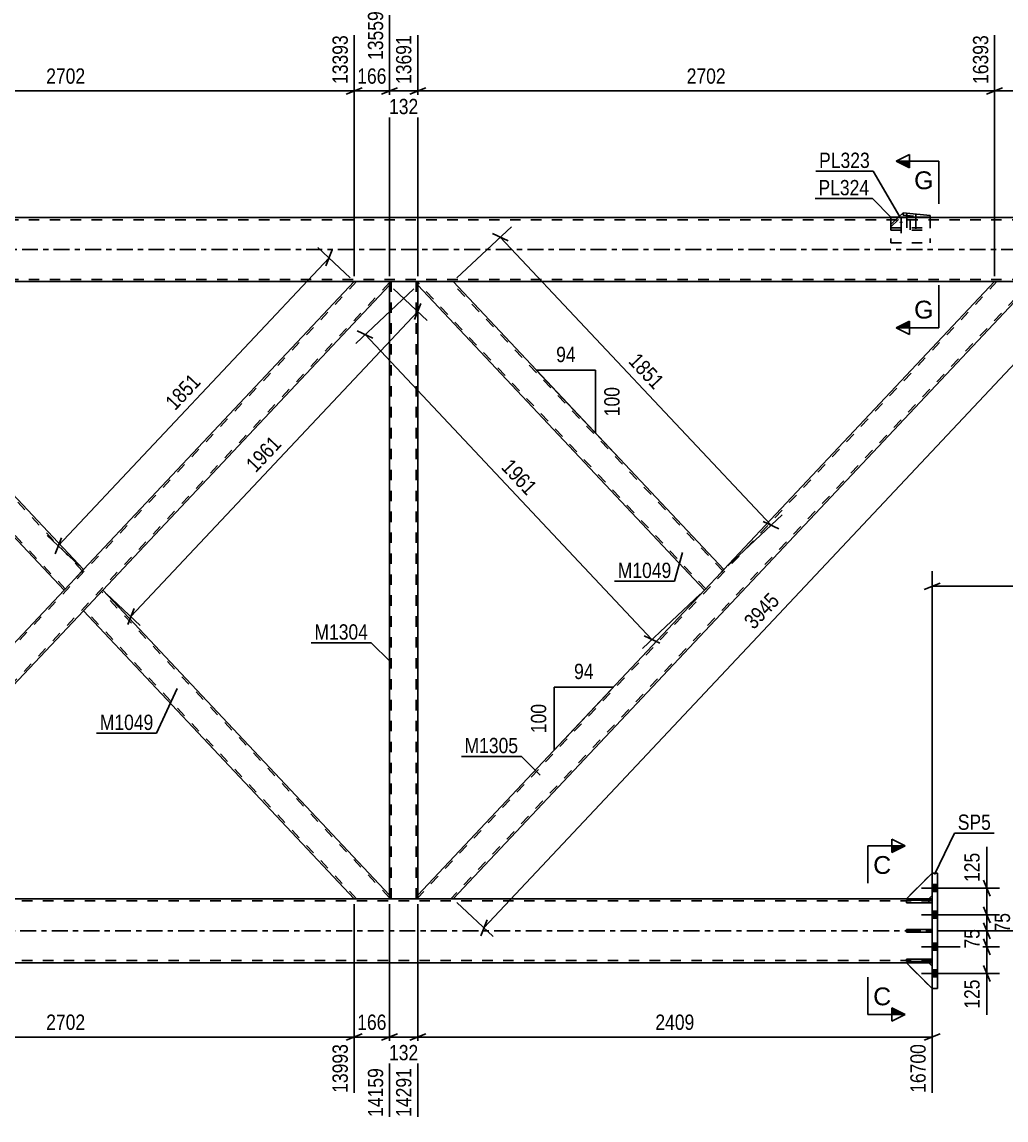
# Model space of a CAD drawing. Header units: millimetres. Extents: x -75 to 766, y -443 to 151.
# Drawn here: x 473.5 to 657.9, y -163.1 to 42.6 of the extents above; entities that cross this region are included whole.
import ezdxf

# ---------------------------------------------------------------- set-up
doc = ezdxf.new("R2010")
doc.units = ezdxf.units.MM
doc.linetypes.add('DXK_LINE_DOT2', pattern=[3.9198, 1.9599, -1.9599])
doc.linetypes.add('DXK_LINE_DOT3', pattern=[5.9187, 2.979, -0.9799, 0.9799, -0.9799])
doc.styles.add('Arial', font='ARIAL.TTF', dxfattribs={"height": 0.2})
doc.styles.add('Arial Narrow', font='ARIALN.TTF', dxfattribs={"height": 0.2})

# ---------------------------------------------------------------- blocks, each defined once
blk = doc.blocks.new('Bolt-761549991-4139 - 4121')
at = {"linetype": 'Continuous'}
for points in [[(644, -118.94), (644, -120.26), (645, -120.26), (645, -118.94)], [(644, -118.94), (644, -120.26), (645, -120.26), (645, -118.94)], [(644, -118.94), (644, -120.26), (645, -120.26), (645, -118.94)], [(644, -123.94), (644, -125.26), (645, -125.26), (645, -123.94)], [(644, -123.94), (644, -125.26), (645, -125.26), (645, -123.94)], [(644, -129.94), (644, -131.26), (645, -131.26), (645, -129.94)], [(644, -129.94), (644, -131.26), (645, -131.26), (645, -129.94)], [(644, -134.94), (644, -136.26), (645, -136.26), (645, -134.94)], [(644, -134.94), (644, -136.26), (645, -136.26), (645, -134.94)], [(644, -134.94), (644, -136.26), (645, -136.26), (645, -134.94)]]:
    blk.add_hatch(color=1, dxfattribs=at).paths.add_polyline_path(points)
at = {"color": 1, "linetype": 'Continuous'}
for p, q in [((645, -118.94), (644, -118.94)), ((645, -118.94), (644, -118.94)), ((645, -118.94), (644, -118.94)), ((646.76, -119.6), (642, -119.6)), ((646.76, -119.6), (642, -119.6)), ((646.76, -119.6), (642, -119.6)), ((645, -120.26), (644, -120.26)), ((645, -120.26), (644, -120.26)), ((645, -120.26), (644, -120.26)), ((646.76, -124.6), (642, -124.6)), ((646.76, -124.6), (642, -124.6)), ((645, -123.94), (644, -123.94)), ((645, -123.94), (644, -123.94)), ((645, -125.26), (644, -125.26)), ((645, -125.26), (644, -125.26)), ((646.76, -130.6), (642, -130.6)), ((646.76, -130.6), (642, -130.6)), ((645, -129.94), (644, -129.94)), ((645, -129.94), (644, -129.94)), ((645, -131.26), (644, -131.26)), ((645, -131.26), (644, -131.26)), ((646.76, -135.6), (642, -135.6)), ((646.76, -135.6), (642, -135.6)), ((646.76, -135.6), (642, -135.6)), ((645, -134.94), (644, -134.94)), ((645, -134.94), (644, -134.94)), ((645, -134.94), (644, -134.94)), ((645, -136.26), (644, -136.26)), ((645, -136.26), (644, -136.26)), ((645, -136.26), (644, -136.26))]:
    blk.add_line(p, q, dxfattribs=at)
blk = doc.blocks.new('Part-761549991-4206 - 4121')
at = {"color": 7, "linetype": 'DXK_LINE_DOT2'}
for p, q in [((644, -122), (-24, -122)), ((547.32, -121.6), (67.4, -121.6)), ((643.4, -121.6), (639.2, -121.6)), ((644, -133.6), (644, -121.6)), ((644, -133.2), (-24, -133.2))]:
    blk.add_line(p, q, dxfattribs=at)
at = {"color": 2, "linetype": 'Continuous'}
for p, q in [((639.2, -121.6), (182.6, -121.6)), ((644, -121.6), (643.4, -121.6)), ((644, -133.6), (-24, -133.6))]:
    blk.add_line(p, q, dxfattribs=at)
at = {"color": 7, "linetype": 'DXK_LINE_DOT3'}
blk.add_line((-24, -127.6), (644, -127.6), dxfattribs=at)
blk = doc.blocks.new('Bolt-761549991-4142 - 4121')
at = {"linetype": 'Continuous'}
for points in [[(639.28, 6.04), (639.21, 6.04), (639.13, 6.05), (639.07, 6.06), (639.01, 6.08), (638.97, 6.1), (638.94, 6.12), (638.92, 6.15), (638.92, 6.17), (638.94, 6.2), (638.97, 6.22), (639.01, 6.24), (639.07, 6.26), (639.13, 6.27), (639.21, 6.28), (639.28, 6.28), (639.36, 6.28), (639.43, 6.27), (639.49, 6.26), (639.55, 6.24), (639.59, 6.22), (639.62, 6.2), (639.64, 6.17), (639.64, 6.15), (639.62, 6.12), (639.59, 6.1), (639.55, 6.08), (639.49, 6.06), (639.43, 6.05), (639.36, 6.04)], [(638.21, 5.01), (638.14, 5.01), (638.06, 5.02), (638, 5.03), (637.94, 5.05), (637.9, 5.07), (637.87, 5.09), (637.85, 5.12), (637.85, 5.14), (637.87, 5.17), (637.9, 5.19), (637.94, 5.21), (638, 5.23), (638.06, 5.24), (638.14, 5.25), (638.21, 5.25), (638.29, 5.25), (638.36, 5.24), (638.42, 5.23), (638.48, 5.21), (638.52, 5.19), (638.55, 5.17), (638.57, 5.14), (638.57, 5.12), (638.55, 5.09), (638.52, 5.07), (638.48, 5.05), (638.42, 5.03), (638.36, 5.02), (638.29, 5.01)], [(640.98, 5.83), (640.9, 5.84), (640.83, 5.84), (640.77, 5.86), (640.71, 5.87), (640.67, 5.89), (640.63, 5.92), (640.62, 5.94), (640.62, 5.97), (640.63, 5.99), (640.67, 6.02), (640.71, 6.04), (640.77, 6.06), (640.83, 6.07), (640.9, 6.08), (640.98, 6.08), (641.05, 6.08), (641.12, 6.07), (641.19, 6.06), (641.24, 6.04), (641.29, 6.02), (641.32, 5.99), (641.34, 5.97), (641.34, 5.94), (641.32, 5.92), (641.29, 5.89), (641.24, 5.87), (641.19, 5.86), (641.12, 5.84), (641.05, 5.84)]]:
    blk.add_hatch(color=1, dxfattribs=at).paths.add_polyline_path(points)
at = {"color": 1, "linetype": 'Continuous'}
for p, q in [((639.28, 6.91), (639.28, 4.09)), ((640.98, 6.71), (640.98, 3.89)), ((638.21, 5.88), (638.21, 3.06))]:
    blk.add_line(p, q, dxfattribs=at)
at = {"color": 1, "linetype": 'DXK_LINE_DOT2'}
blk.add_line((639.91, 5.68), (639.91, 2.86), dxfattribs=at)
blk = doc.blocks.new('Part-761549991-4211 - 4121')
at = {"color": 2, "linetype": 'Continuous'}
for p, q in [((708, 6), (0, 6)), ((708, -6), (182.6, -6))]:
    blk.add_line(p, q, dxfattribs=at)
at = {"color": 7, "linetype": 'DXK_LINE_DOT2'}
for p, q in [((708, 5.6), (0, 5.6)), ((708, -5.6), (0, -5.6)), ((708, -6), (174.48, -6))]:
    blk.add_line(p, q, dxfattribs=at)
at = {"color": 7, "linetype": 'DXK_LINE_DOT3'}
blk.add_line((0, 0), (708, 0), dxfattribs=at)
blk = doc.blocks.new('Part-761549991-4226 - 4121')
at = {"color": 2, "linetype": 'Continuous'}
for p, q in [((643.4, -133.63), (639.2, -133.63)), ((639.2, -133.63), (644, -138.43)), ((643.4, -133.63), (644, -134.23)), ((644, -138.43), (644, -138.4))]:
    blk.add_line(p, q, dxfattribs=at)
at = {"color": 7, "linetype": 'DXK_LINE_DOT2'}
blk.add_line((644, -134.23), (644, -138.4), dxfattribs=at)
blk = doc.blocks.new('Part-761549991-4231 - 4121')
at = {"color": 7, "linetype": 'DXK_LINE_DOT2'}
for p, q in [((644, -121.89), (639.2, -121.89)), ((639.2, -121.89), (639.2, -122.37)), ((639.2, -122.37), (644, -122.37)), ((643.4, -122.37), (643.4, -121.89)), ((644, -122.37), (644, -121.89))]:
    blk.add_line(p, q, dxfattribs=at)
blk = doc.blocks.new('Part-761549991-4253 - 4121')
at = {"color": 2, "linetype": 'Continuous'}
for p, q in [((485, -67.65), (488.62, -63.8)), ((488.62, -63.8), (542.36, -120.94)), ((535.73, -121.6), (485, -67.65)), ((542.36, -120.94), (542.36, -121.6))]:
    blk.add_line(p, q, dxfattribs=at)
at = {"color": 7, "linetype": 'DXK_LINE_DOT2'}
for p, q in [((542.36, -121.41), (488.4, -64.03)), ((485.22, -67.42), (485.24, -67.4)), ((536.17, -121.6), (485.22, -67.42)), ((542.36, -121.6), (535.73, -121.6))]:
    blk.add_line(p, q, dxfattribs=at)
blk = doc.blocks.new('Part-761549991-4220 - 4121')
at = {"color": 2, "linetype": 'Continuous'}
for p, q in [((644, -116.8), (639.2, -121.6)), ((643.4, -121.6), (644, -121)), ((639.2, -121.6), (643.4, -121.6))]:
    blk.add_line(p, q, dxfattribs=at)
at = {"color": 7, "linetype": 'DXK_LINE_DOT2'}
blk.add_line((644, -121), (644, -116.8), dxfattribs=at)
blk = doc.blocks.new('Part-761549991-4223 - 4121')
at = {"color": 7, "linetype": 'DXK_LINE_DOT2'}
for p, q in [((644, -116.8), (639.2, -121.6)), ((644, -121), (644, -116.8)), ((643.4, -121.6), (644, -121)), ((639.2, -121.6), (643.4, -121.6))]:
    blk.add_line(p, q, dxfattribs=at)
blk = doc.blocks.new('Part-761549991-4229 - 4121')
at = {"color": 7, "linetype": 'DXK_LINE_DOT2'}
for p, q in [((639.2, -133.63), (643.4, -133.63)), ((644, -138.43), (639.2, -133.63)), ((643.4, -133.63), (644, -134.23)), ((644, -134.23), (644, -138.43))]:
    blk.add_line(p, q, dxfattribs=at)
blk = doc.blocks.new('Part-761549991-4230 - 4121')
at = {"color": 7, "linetype": 'DXK_LINE_DOT2'}
for p, q in [((644, -132.89), (639.2, -132.89)), ((639.2, -132.89), (639.2, -133.37)), ((639.2, -133.37), (644, -133.37)), ((643.4, -133.37), (643.4, -132.89)), ((644, -133.37), (644, -132.89))]:
    blk.add_line(p, q, dxfattribs=at)
blk = doc.blocks.new('Part-761549991-4294 - 4121')
at = {"color": 7, "linetype": 'DXK_LINE_DOT2'}
for p, q in [((547.64, -6), (542.36, -6)), ((542.36, -6.66), (542.36, -6)), ((542.68, -121.6), (542.68, -6)), ((547.32, -121.6), (547.32, -6)), ((547.64, -6.66), (547.64, -6)), ((542.36, -121.6), (542.36, -120.94)), ((547.64, -121.6), (547.64, -120.94)), ((542.36, -121.6), (547.64, -121.6))]:
    blk.add_line(p, q, dxfattribs=at)
at = {"color": 2, "linetype": 'Continuous'}
for p, q in [((542.36, -120.94), (542.36, -6.66)), ((547.64, -120.94), (547.64, -6.66))]:
    blk.add_line(p, q, dxfattribs=at)
blk = doc.blocks.new('Part-761549991-4432 - 4121')
at = {"color": 2, "linetype": 'Continuous'}
for p, q in [((644, -116.8), (645, -116.8)), ((644, -116.8), (644, -121.89)), ((645, -116.8), (645, -138.4)), ((644, -127.39), (644, -122.37)), ((644, -132.89), (644, -127.87)), ((644, -138.4), (644, -133.37)), ((645, -138.4), (644, -138.4))]:
    blk.add_line(p, q, dxfattribs=at)
at = {"color": 7, "linetype": 'DXK_LINE_DOT2'}
for p, q in [((645, -116.8), (644, -116.8)), ((644, -122.37), (644, -121.89)), ((644, -127.87), (644, -127.39)), ((644, -133.37), (644, -132.89)), ((644, -138.4), (645, -138.4))]:
    blk.add_line(p, q, dxfattribs=at)
blk = doc.blocks.new('Part-761549991-4319 - 4121')
at = {"color": 2, "linetype": 'Continuous'}
for p, q in [((547.64, -6.66), (547.64, -6)), ((605, -59.95), (554.27, -6)), ((601.37, -63.8), (547.64, -6.66)), ((604.56, -60.41), (601.37, -63.8)), ((605, -59.95), (604.56, -60.41))]:
    blk.add_line(p, q, dxfattribs=at)
at = {"color": 7, "linetype": 'DXK_LINE_DOT2'}
for p, q in [((554.27, -6), (547.64, -6)), ((604.78, -60.18), (553.83, -6)), ((601.59, -63.57), (547.64, -6.19)), ((601.59, -63.57), (601.61, -63.55))]:
    blk.add_line(p, q, dxfattribs=at)
blk = doc.blocks.new('Part-761549991-4334 - 4121')
at = {"color": 7, "linetype": 'DXK_LINE_DOT2'}
for p, q in [((656.17, -6), (547.64, -121.41)), ((662.36, -6), (655.73, -6)), ((662.36, -6.19), (553.83, -121.6)), ((605, -59.95), (601.37, -63.8)), ((554.27, -121.6), (547.64, -121.6))]:
    blk.add_line(p, q, dxfattribs=at)
at = {"color": 2, "linetype": 'Continuous'}
for p, q in [((655.73, -6), (605, -59.95)), ((662.36, -6.66), (662.36, -6)), ((554.27, -121.6), (662.36, -6.66)), ((601.37, -63.8), (547.64, -120.94)), ((547.64, -121.6), (547.64, -120.94))]:
    blk.add_line(p, q, dxfattribs=at)
blk = doc.blocks.new('Part-761549991-4339 - 4121')
at = {"color": 2, "linetype": 'Continuous'}
for p, q in [((427.64, -6.66), (427.64, -6)), ((485, -59.95), (434.27, -6)), ((481.37, -63.8), (427.64, -6.66)), ((484.56, -60.41), (481.37, -63.8)), ((485, -59.95), (484.56, -60.41))]:
    blk.add_line(p, q, dxfattribs=at)
at = {"color": 7, "linetype": 'DXK_LINE_DOT2'}
for p, q in [((434.27, -6), (427.64, -6)), ((484.78, -60.18), (433.83, -6)), ((481.59, -63.57), (427.64, -6.19)), ((481.59, -63.57), (481.61, -63.55))]:
    blk.add_line(p, q, dxfattribs=at)
blk = doc.blocks.new('Part-761549991-4344 - 4121')
at = {"color": 7, "linetype": 'DXK_LINE_DOT2'}
for p, q in [((536.17, -6), (427.64, -121.41)), ((542.36, -6), (535.73, -6)), ((542.36, -6.19), (433.83, -121.6)), ((485, -59.95), (481.37, -63.8)), ((488.62, -63.8), (485, -67.65)), ((434.27, -121.6), (427.64, -121.6))]:
    blk.add_line(p, q, dxfattribs=at)
at = {"color": 2, "linetype": 'Continuous'}
for p, q in [((535.73, -6), (485, -59.95)), ((542.36, -6.66), (542.36, -6)), ((542.36, -6.66), (488.62, -63.8)), ((481.37, -63.8), (427.64, -120.94)), ((434.27, -121.6), (485, -67.65)), ((427.64, -121.6), (427.64, -120.94))]:
    blk.add_line(p, q, dxfattribs=at)
blk = doc.blocks.new('Part-761549991-4458 - 4121')
at = {"color": 2, "linetype": 'Continuous'}
for p, q in [((639.2, -127.87), (639.2, -127.39)), ((644, -127.39), (639.2, -127.39)), ((644, -127.87), (644, -127.39)), ((644, -127.87), (639.2, -127.87))]:
    blk.add_line(p, q, dxfattribs=at)
at = {"color": 7, "linetype": 'DXK_LINE_DOT2'}
blk.add_line((643.4, -127.87), (643.4, -127.39), dxfattribs=at)
blk = doc.blocks.new('Part-761549991-4459 - 4121')
at = {"color": 2, "linetype": 'Continuous'}
for p, q in [((639.2, -122.37), (639.2, -121.89)), ((644, -121.89), (639.2, -121.89)), ((644, -122.37), (639.2, -122.37)), ((644, -122.37), (644, -121.89))]:
    blk.add_line(p, q, dxfattribs=at)
at = {"color": 7, "linetype": 'DXK_LINE_DOT2'}
blk.add_line((643.4, -122.37), (643.4, -121.89), dxfattribs=at)
blk = doc.blocks.new('Part-761549991-4460 - 4121')
at = {"color": 2, "linetype": 'Continuous'}
for p, q in [((639.2, -133.37), (639.2, -132.89)), ((644, -132.89), (639.2, -132.89)), ((644, -133.37), (639.2, -133.37)), ((644, -133.37), (644, -132.89))]:
    blk.add_line(p, q, dxfattribs=at)
at = {"color": 7, "linetype": 'DXK_LINE_DOT2'}
blk.add_line((643.4, -133.37), (643.4, -132.89), dxfattribs=at)
blk = doc.blocks.new('Part-761549991-4461 - 4121')
at = {"color": 7, "linetype": 'DXK_LINE_DOT2'}
for p, q in [((644, -127.39), (639.2, -127.39)), ((639.2, -127.39), (639.2, -127.87)), ((643.4, -127.87), (643.4, -127.39)), ((644, -127.87), (644, -127.39)), ((639.2, -127.87), (644, -127.87))]:
    blk.add_line(p, q, dxfattribs=at)
blk = doc.blocks.new('Part-761549991-4517 - 4121')
at = {"color": 7, "linetype": 'DXK_LINE_DOT2'}
for p, q in [((636.29, 4.26), (638.56, 6.45)), ((638.56, 6.9), (638.56, 6.45)), ((638.56, 6.45), (643.68, 5.94)), ((637.71, 6.08), (636.29, 4.71)), ((636.29, 4.71), (636.29, 3.64)), ((643.68, 6.08), (643.68, 3.64)), ((636.29, 4.09), (643.68, 4.09)), ((636.29, 3.64), (643.68, 3.64))]:
    blk.add_line(p, q, dxfattribs=at)
at = {"color": 2, "linetype": 'Continuous'}
for p, q in [((638.56, 6.9), (637.71, 6.08)), ((643.68, 6.39), (638.56, 6.9)), ((643.68, 6.08), (643.68, 6.39))]:
    blk.add_line(p, q, dxfattribs=at)
blk = doc.blocks.new('Part-761549991-4520 - 4121')
at = {"color": 2, "linetype": 'Continuous'}
for p, q in [((636.29, 6.08), (636.29, 6)), ((636.29, 6.08), (643.68, 6.08)), ((643.68, 6.08), (643.68, 6))]:
    blk.add_line(p, q, dxfattribs=at)
at = {"color": 7, "linetype": 'DXK_LINE_DOT2'}
for p, q in [((636.29, 6), (636.29, 1.28)), ((643.68, 6), (643.68, 1.28)), ((636.29, 1.28), (643.68, 1.28))]:
    blk.add_line(p, q, dxfattribs=at)
blk = doc.blocks.new('StraightDimension-761549991-10642 - 4121')
at = {"color": 7, "linetype": 'Continuous'}
for p, q in [((653.66, -129.1), (654.86, -132.1)), ((646, -130.6), (656.66, -130.6)), ((654.26, -135.6), (654.26, -130.6)), ((646, -135.6), (656.66, -135.6)), ((654.86, -137.1), (653.66, -134.1))]:
    blk.add_line(p, q, dxfattribs=at)
at = {"color": 0}
blk.add_wipeout([(653.51, -136.12), (649.31, -136.12), (649.31, -142.81), (653.51, -142.81)], dxfattribs=at)
at = {"color": 7, "linetype": 'Continuous'}
blk.add_line((654.26, -135.6), (654.26, -143.33), dxfattribs=at)
blk.add_line((654.26, -135.6), (654.26, -143.33), dxfattribs=at)
at = {"color": 3, "style": 'Arial Narrow'}
blk.add_text('125', height=2.863, rotation=90.0002, dxfattribs=at).set_placement((652.91, -142.21))
blk = doc.blocks.new('StraightDimension-761549991-10641 - 4121')
at = {"color": 7, "linetype": 'Continuous'}
for p, q in [((653.66, -126.1), (654.86, -129.1)), ((646, -127.6), (656.66, -127.6)), ((654.86, -132.1), (653.66, -129.1)), ((654.26, -130.6), (654.26, -127.6)), ((646, -130.6), (656.66, -130.6))]:
    blk.add_line(p, q, dxfattribs=at)
at = {"color": 0}
blk.add_wipeout([(653.51, -126.67), (649.31, -126.67), (649.31, -131.53), (653.51, -131.53)], dxfattribs=at)
at = {"color": 3, "style": 'Arial Narrow'}
blk.add_text('75', height=2.863, rotation=90.0002, dxfattribs=at).set_placement((652.91, -130.93))
blk = doc.blocks.new('StraightDimension-761549991-5457 - 4121')
at = {"color": 7, "linetype": 'Continuous'}
for p, q in [((663.09, -7.35), (669.88, -13.74)), ((560.04, -127.03), (668.14, -12.09)), ((667.55, -13.6), (668.73, -10.59)), ((554.99, -122.29), (561.79, -128.68)), ((560.63, -125.53), (559.45, -128.54))]:
    blk.add_line(p, q, dxfattribs=at)
at = {"color": 0}
blk.add_wipeout([(616.46, -65.95), (613.4, -63.07), (607.57, -69.27), (610.63, -72.15)], dxfattribs=at)
at = {"color": 3, "style": 'Arial Narrow'}
blk.add_text('3945', height=2.863, rotation=46.7591, dxfattribs=at).set_placement((610.6, -71.3))
blk = doc.blocks.new('StraightDimension-761549991-10640 - 4121')
at = {"color": 7, "linetype": 'Continuous'}
for p, q in [((653.66, -123.1), (654.86, -126.1)), ((646, -124.6), (657.11, -124.6)), ((654.26, -127.6), (654.26, -124.6)), ((654.86, -129.1), (653.66, -126.1)), ((646, -127.6), (657.11, -127.6))]:
    blk.add_line(p, q, dxfattribs=at)
at = {"color": 0}
blk.add_wipeout([(659.21, -123.67), (655.01, -123.67), (655.01, -128.53), (659.21, -128.53)], dxfattribs=at)
at = {"color": 3, "style": 'Arial Narrow'}
blk.add_text('75', height=2.863, rotation=90.0002, dxfattribs=at).set_placement((658.61, -127.93))
blk = doc.blocks.new('StraightDimension-761549991-5144 - 4121')
at = {"color": 7, "linetype": 'Continuous'}
for p, q in [((535, -5.31), (528.94, 0.38)), ((480.29, -55.52), (531.02, -1.57)), ((530.43, -3.07), (531.61, -0.07)), ((484.27, -59.26), (478.21, -53.56)), ((480.88, -54.01), (479.7, -57.02))]:
    blk.add_line(p, q, dxfattribs=at)
at = {"color": 0}
blk.add_wipeout([(508.02, -24.93), (504.96, -22.05), (499.13, -28.25), (502.19, -31.13)], dxfattribs=at)
at = {"color": 3, "style": 'Arial Narrow'}
blk.add_text('1851', height=2.863, rotation=46.7591, dxfattribs=at).set_placement((502.17, -30.28))
blk = doc.blocks.new('StraightDimension-761549991-7448 - 4121')
at = {"color": 7, "linetype": 'Continuous'}
for p, q in [((542.36, -5), (542.36, 44.66)), ((535.73, -5), (535.73, 40.16)), ((534.23, 29.12), (537.23, 30.32)), ((535.73, 29.72), (542.36, 29.72)), ((543.86, 30.32), (540.86, 29.12))]:
    blk.add_line(p, q, dxfattribs=at)
at = {"color": 0}
blk.add_wipeout([(542.39, 30.47), (542.39, 34.67), (535.7, 34.67), (535.7, 30.47)], dxfattribs=at)
at = {"color": 0, "linetype": 'Continuous'}
blk.add_wipeout([(541.76, 45.26), (537.56, 45.26), (537.56, 34.92), (541.76, 34.92)], dxfattribs=at)
at = {"color": 3, "linetype": 'Continuous', "style": 'Arial Narrow'}
blk.add_text('13559', height=2.863, rotation=90.0002, dxfattribs=at).set_placement((541.16, 35.52))
at = {"color": 3, "style": 'Arial Narrow'}
blk.add_text('166', height=2.863, dxfattribs=at).set_placement((536.3, 31.07))
blk = doc.blocks.new('StraightDimension-761549991-4800 - 4121')
at = {"color": 7, "linetype": 'Continuous'}
for p, q in [((736.98, -1.5), (735.78, 1.5)), ((709, 0), (738.78, 0)), ((736.38, -127.6), (736.38, 0)), ((735.78, -126.1), (736.98, -129.1)), ((645, -127.6), (738.78, -127.6))]:
    blk.add_line(p, q, dxfattribs=at)
at = {"color": 0}
blk.add_wipeout([(735.63, -59.54), (731.43, -59.54), (731.43, -68.06), (735.63, -68.06)], dxfattribs=at)
at = {"color": 3, "style": 'Arial Narrow'}
blk.add_text('3190', height=2.863, rotation=90.0002, dxfattribs=at).set_placement((735.03, -67.46))
blk = doc.blocks.new('StraightDimension-761549991-5134 - 4121')
at = {"color": 7, "linetype": 'Continuous'}
for p, q in [((708, -7), (708, -65.47)), ((644, -120.6), (644, -60.22)), ((645.5, -62.47), (642.5, -63.67)), ((644, -63.07), (708, -63.07)), ((706.5, -63.67), (709.5, -62.47))]:
    blk.add_line(p, q, dxfattribs=at)
at = {"color": 0}
blk.add_wipeout([(680.26, -62.32), (680.26, -58.12), (671.74, -58.12), (671.74, -62.32)], dxfattribs=at)
at = {"color": 3, "style": 'Arial Narrow'}
blk.add_text('1600', height=2.863, dxfattribs=at).set_placement((672.34, -61.72))
blk = doc.blocks.new('StraightDimension-761549991-7449 - 4121')
at = {"color": 7, "linetype": 'Continuous'}
for p, q in [((427.64, -5), (427.64, 40.16)), ((535.73, -5), (535.73, 40.16)), ((429.14, 30.32), (426.14, 29.12)), ((427.64, 29.72), (535.73, 29.72)), ((534.23, 29.12), (537.23, 30.32))]:
    blk.add_line(p, q, dxfattribs=at)
at = {"color": 0, "linetype": 'Continuous'}
blk.add_wipeout([(535.13, 40.76), (530.93, 40.76), (530.93, 30.42), (535.13, 30.42)], dxfattribs=at)
at = {"color": 0}
blk.add_wipeout([(485.94, 30.47), (485.94, 34.67), (477.43, 34.67), (477.43, 30.47)], dxfattribs=at)
at = {"color": 3, "linetype": 'Continuous', "style": 'Arial Narrow'}
blk.add_text('13393', height=2.863, rotation=90.0002, dxfattribs=at).set_placement((534.53, 31.02))
at = {"color": 3, "style": 'Arial Narrow'}
blk.add_text('2702', height=2.863, dxfattribs=at).set_placement((478.03, 31.07))
blk = doc.blocks.new('AngleDimension-761549991-11562 - 4121')
at = {"color": 7, "linetype": 'Continuous'}
for p, q in [((580.95, -22.58), (569.86, -22.58)), ((580.95, -34.38), (569.86, -22.58)), ((580.95, -34.38), (580.95, -22.58)), ((585.2, -38.9), (580.95, -34.38))]:
    blk.add_line(p, q, dxfattribs=at)
at = {"color": 0}
for points in [[(577.83, -21.68), (577.83, -17.48), (572.98, -17.48), (572.98, -21.68)], [(586.05, -25.14), (581.85, -25.14), (581.85, -31.82), (586.05, -31.82)]]:
    blk.add_wipeout(points, dxfattribs=at)
at = {"color": 3, "style": 'Arial Narrow'}
blk.add_text('94', height=2.863, dxfattribs=at).set_placement((573.58, -21.08))
blk.add_text('100', height=2.863, rotation=90.0002, dxfattribs=at).set_placement((585.45, -31.22))
blk = doc.blocks.new('StraightDimension-761549991-4711 - 4121')
at = {"color": 7, "linetype": 'Continuous'}
for p, q in [((546.91, -7.35), (536.04, -17.57)), ((539.25, -16.61), (536.32, -15.24)), ((537.79, -15.93), (591.52, -73.06)), ((600.65, -64.49), (589.78, -74.71)), ((590.06, -72.38), (592.99, -73.75))]:
    blk.add_line(p, q, dxfattribs=at)
at = {"color": 0}
blk.add_wipeout([(568.12, -47.08), (571.18, -44.2), (565.35, -38), (562.29, -40.88)], dxfattribs=at)
at = {"color": 3, "style": 'Arial Narrow'}
blk.add_text('1961', height=2.863, rotation=-46.7591, dxfattribs=at).set_placement((563.13, -40.91))
blk = doc.blocks.new('StraightDimension-761549991-7445 - 4121')
at = {"color": 7, "linetype": 'Continuous'}
for p, q in [((655.73, -5), (655.73, 40.16)), ((708, 7), (708, 40.16)), ((657.23, 30.32), (654.23, 29.12)), ((655.73, 29.72), (708, 29.72)), ((706.5, 29.12), (709.5, 30.32))]:
    blk.add_line(p, q, dxfattribs=at)
at = {"color": 0, "linetype": 'Continuous'}
blk.add_wipeout([(707.4, 40.76), (703.2, 40.76), (703.2, 30.42), (707.4, 30.42)], dxfattribs=at)
at = {"color": 0}
blk.add_wipeout([(686.12, 30.47), (686.12, 34.67), (677.61, 34.67), (677.61, 30.47)], dxfattribs=at)
at = {"color": 3, "linetype": 'Continuous', "style": 'Arial Narrow'}
blk.add_text('17700', height=2.863, rotation=90.0002, dxfattribs=at).set_placement((706.8, 31.02))
at = {"color": 3, "style": 'Arial Narrow'}
blk.add_text('1307', height=2.863, dxfattribs=at).set_placement((678.21, 31.07))
blk = doc.blocks.new('StraightDimension-761549991-7750 - 4121')
at = {"color": 7, "linetype": 'Continuous'}
for p, q in [((535.73, -122.6), (535.73, -157.96)), ((542.36, -122.6), (542.36, -162.46)), ((534.23, -148.11), (537.23, -146.91)), ((535.73, -147.51), (542.36, -147.51)), ((543.86, -146.91), (540.86, -148.11))]:
    blk.add_line(p, q, dxfattribs=at)
at = {"color": 0}
blk.add_wipeout([(542.39, -146.76), (542.39, -142.56), (535.7, -142.56), (535.7, -146.76)], dxfattribs=at)
at = {"color": 0, "linetype": 'Continuous'}
blk.add_wipeout([(541.76, -152.71), (537.56, -152.71), (537.56, -163.06), (541.76, -163.06)], dxfattribs=at)
at = {"color": 3, "style": 'Arial Narrow'}
blk.add_text('166', height=2.863, dxfattribs=at).set_placement((536.3, -146.16))
at = {"color": 3, "linetype": 'Continuous', "style": 'Arial Narrow'}
blk.add_text('14159', height=2.863, rotation=90.0002, dxfattribs=at).set_placement((541.16, -162.46))
blk = doc.blocks.new('StraightDimension-761549991-4748 - 4121')
at = {"color": 7, "linetype": 'Continuous'}
for p, q in [((554.99, -5.31), (565.19, 4.27)), ((564.57, 1.64), (561.65, 3)), ((563.11, 2.32), (613.84, -51.63)), ((605.73, -59.26), (615.92, -49.68)), ((612.38, -50.95), (615.31, -52.31))]:
    blk.add_line(p, q, dxfattribs=at)
at = {"color": 0}
blk.add_wipeout([(591.94, -27.24), (595, -24.37), (589.17, -18.16), (586.11, -21.04)], dxfattribs=at)
at = {"color": 3, "style": 'Arial Narrow'}
blk.add_text('1851', height=2.863, rotation=-46.7591, dxfattribs=at).set_placement((586.96, -21.07))
blk = doc.blocks.new('StraightDimension-761549991-4769 - 4121')
at = {"color": 7, "linetype": 'Continuous'}
for p, q in [((543.09, -7.35), (549.38, -13.26)), ((547.04, -13.12), (548.22, -10.12)), ((493.9, -68.76), (547.63, -11.62)), ((489.35, -64.49), (495.64, -70.4)), ((494.49, -67.26), (493.31, -70.26))]:
    blk.add_line(p, q, dxfattribs=at)
at = {"color": 0}
blk.add_wipeout([(523.13, -36.58), (520.07, -33.7), (514.24, -39.9), (517.3, -42.78)], dxfattribs=at)
at = {"color": 3, "style": 'Arial Narrow'}
blk.add_text('1961', height=2.863, rotation=46.7591, dxfattribs=at).set_placement((517.28, -41.93))
blk = doc.blocks.new('StraightDimension-761549991-7446 - 4121')
at = {"color": 7, "linetype": 'Continuous'}
for p, q in [((547.64, -5), (547.64, 40.16)), ((655.73, -5), (655.73, 40.16)), ((549.14, 30.32), (546.14, 29.12)), ((547.64, 29.72), (655.73, 29.72)), ((654.23, 29.12), (657.23, 30.32))]:
    blk.add_line(p, q, dxfattribs=at)
at = {"color": 0, "linetype": 'Continuous'}
blk.add_wipeout([(655.13, 40.76), (650.93, 40.76), (650.93, 30.42), (655.13, 30.42)], dxfattribs=at)
at = {"color": 0}
blk.add_wipeout([(605.94, 30.47), (605.94, 34.67), (597.43, 34.67), (597.43, 30.47)], dxfattribs=at)
at = {"color": 3, "linetype": 'Continuous', "style": 'Arial Narrow'}
blk.add_text('16393', height=2.863, rotation=90.0002, dxfattribs=at).set_placement((654.53, 31.02))
at = {"color": 3, "style": 'Arial Narrow'}
blk.add_text('2702', height=2.863, dxfattribs=at).set_placement((598.03, 31.07))
blk = doc.blocks.new('StraightDimension-761549991-7447 - 4121')
at = {"color": 7, "linetype": 'Continuous'}
for p, q in [((542.36, -5), (542.36, 44.66)), ((547.64, -5), (547.64, 40.16)), ((540.86, 29.12), (543.86, 30.32)), ((542.36, 29.72), (547.64, 29.72)), ((549.14, 30.32), (546.14, 29.12))]:
    blk.add_line(p, q, dxfattribs=at)
at = {"color": 0, "linetype": 'Continuous'}
blk.add_wipeout([(547.04, 40.76), (542.84, 40.76), (542.84, 30.42), (547.04, 30.42)], dxfattribs=at)
at = {"color": 0}
blk.add_wipeout([(548.34, 24.77), (548.34, 28.97), (541.66, 28.97), (541.66, 24.77)], dxfattribs=at)
at = {"color": 3, "linetype": 'Continuous', "style": 'Arial Narrow'}
blk.add_text('13691', height=2.863, rotation=90.0002, dxfattribs=at).set_placement((546.44, 31.02))
at = {"color": 3, "style": 'Arial Narrow'}
blk.add_text('132', height=2.863, dxfattribs=at).set_placement((542.26, 25.37))
blk = doc.blocks.new('StraightDimension-761549991-7748 - 4121')
at = {"color": 7, "linetype": 'Continuous'}
for p, q in [((547.64, -122.6), (547.64, -162.46)), ((644, -134.6), (644, -157.96)), ((549.14, -146.91), (546.14, -148.11)), ((547.64, -147.51), (644, -147.51)), ((642.5, -148.11), (645.5, -146.91))]:
    blk.add_line(p, q, dxfattribs=at)
at = {"color": 0}
blk.add_wipeout([(600.08, -146.76), (600.08, -142.56), (591.56, -142.56), (591.56, -146.76)], dxfattribs=at)
at = {"color": 0, "linetype": 'Continuous'}
blk.add_wipeout([(643.4, -148.21), (639.2, -148.21), (639.2, -158.56), (643.4, -158.56)], dxfattribs=at)
at = {"color": 3, "style": 'Arial Narrow'}
blk.add_text('2409', height=2.863, dxfattribs=at).set_placement((592.16, -146.16))
at = {"color": 3, "linetype": 'Continuous', "style": 'Arial Narrow'}
blk.add_text('16700', height=2.863, rotation=90.0002, dxfattribs=at).set_placement((642.8, -157.96))
blk = doc.blocks.new('StraightDimension-761549991-7749 - 4121')
at = {"color": 7, "linetype": 'Continuous'}
for p, q in [((542.36, -122.6), (542.36, -162.46)), ((547.64, -122.6), (547.64, -162.46)), ((540.86, -148.11), (543.86, -146.91)), ((542.36, -147.51), (547.64, -147.51)), ((549.14, -146.91), (546.14, -148.11))]:
    blk.add_line(p, q, dxfattribs=at)
at = {"color": 0}
blk.add_wipeout([(548.34, -152.46), (548.34, -148.26), (541.66, -148.26), (541.66, -152.46)], dxfattribs=at)
at = {"color": 0, "linetype": 'Continuous'}
blk.add_wipeout([(547.04, -152.71), (542.84, -152.71), (542.84, -163.06), (547.04, -163.06)], dxfattribs=at)
at = {"color": 3, "style": 'Arial Narrow'}
blk.add_text('132', height=2.863, dxfattribs=at).set_placement((542.26, -151.86))
at = {"color": 3, "linetype": 'Continuous', "style": 'Arial Narrow'}
blk.add_text('14291', height=2.863, rotation=90.0002, dxfattribs=at).set_placement((546.44, -162.46))
blk = doc.blocks.new('StraightDimension-761549991-7751 - 4121')
at = {"color": 7, "linetype": 'Continuous'}
for p, q in [((427.64, -122.6), (427.64, -162.46)), ((535.73, -122.6), (535.73, -157.96)), ((429.14, -146.91), (426.14, -148.11)), ((427.64, -147.51), (535.73, -147.51)), ((534.23, -148.11), (537.23, -146.91))]:
    blk.add_line(p, q, dxfattribs=at)
at = {"color": 0}
blk.add_wipeout([(485.94, -146.76), (485.94, -142.56), (477.43, -142.56), (477.43, -146.76)], dxfattribs=at)
at = {"color": 0, "linetype": 'Continuous'}
blk.add_wipeout([(535.13, -148.21), (530.93, -148.21), (530.93, -158.56), (535.13, -158.56)], dxfattribs=at)
at = {"color": 3, "style": 'Arial Narrow'}
blk.add_text('2702', height=2.863, dxfattribs=at).set_placement((478.03, -146.16))
at = {"color": 3, "linetype": 'Continuous', "style": 'Arial Narrow'}
blk.add_text('13993', height=2.863, rotation=90.0002, dxfattribs=at).set_placement((534.53, -157.96))
blk = doc.blocks.new('StraightDimension-761549991-10639 - 4121')
at = {"color": 7, "linetype": 'Continuous'}
for p, q in [((653.66, -118.1), (654.86, -121.1)), ((646, -119.6), (656.66, -119.6)), ((654.26, -124.6), (654.26, -119.6)), ((654.86, -126.1), (653.66, -123.1)), ((646, -124.6), (656.66, -124.6))]:
    blk.add_line(p, q, dxfattribs=at)
at = {"color": 0}
blk.add_wipeout([(653.51, -112.39), (649.31, -112.39), (649.31, -119.07), (653.51, -119.07)], dxfattribs=at)
at = {"color": 7, "linetype": 'Continuous'}
blk.add_line((654.26, -119.6), (654.26, -111.87), dxfattribs=at)
blk.add_line((654.26, -119.6), (654.26, -111.87), dxfattribs=at)
at = {"color": 3, "style": 'Arial Narrow'}
blk.add_text('125', height=2.863, rotation=90.0002, dxfattribs=at).set_placement((652.91, -118.47))
blk = doc.blocks.new('AngleDimension-761549991-11576 - 4121')
at = {"color": 7, "linetype": 'Continuous'}
for p, q in [((573.21, -81.95), (584.3, -81.95)), ((573.21, -93.75), (584.3, -81.95)), ((573.21, -93.75), (573.21, -81.95)), ((575.36, -91.46), (584.3, -81.95))]:
    blk.add_line(p, q, dxfattribs=at)
at = {"color": 0}
for points in [[(581.18, -81.05), (581.18, -76.85), (576.33, -76.85), (576.33, -81.05)], [(572.31, -84.51), (568.11, -84.51), (568.11, -91.19), (572.31, -91.19)]]:
    blk.add_wipeout(points, dxfattribs=at)
at = {"color": 3, "style": 'Arial Narrow'}
blk.add_text('94', height=2.863, dxfattribs=at).set_placement((576.93, -80.45))
blk.add_text('100', height=2.863, rotation=90.0002, dxfattribs=at).set_placement((571.71, -90.59))
blk = doc.blocks.new('Mark-761549991-4249 - 4121')
at = {"color": 0}
blk.add_wipeout([(498.12, -89.99), (498.12, -86.99), (488.07, -86.99), (488.07, -89.99)], dxfattribs=at)
blk.add_wipeout([(498.12, -89.99), (498.12, -86.99), (488.07, -86.99), (488.07, -89.99)], dxfattribs=at)
at = {"color": 30, "linetype": 'Continuous'}
for p in [(502.59, -82.22), (487.47, -90.59)]:
    blk.add_line(p, (498.72, -90.59), dxfattribs=at)
at = {"color": 3, "style": 'Arial Narrow'}
blk.add_text('M1049', height=2.863, dxfattribs=at).set_placement((488.07, -89.99))
blk = doc.blocks.new('Mark-761549991-4290 - 4121')
at = {"color": 0}
blk.add_wipeout([(538.33, -73.06), (538.33, -70.06), (528.28, -70.06), (528.28, -73.06)], dxfattribs=at)
blk.add_wipeout([(538.33, -73.06), (538.33, -70.06), (528.28, -70.06), (528.28, -73.06)], dxfattribs=at)
at = {"color": 30, "linetype": 'Continuous'}
for p in [(527.68, -73.66), (542.46, -77.19)]:
    blk.add_line(p, (538.93, -73.66), dxfattribs=at)
at = {"color": 3, "style": 'Arial Narrow'}
blk.add_text('M1304', height=2.863, dxfattribs=at).set_placement((528.28, -73.06))
blk = doc.blocks.new('Mark-761549991-4428 - 4121')
at = {"color": 0}
blk.add_wipeout([(655.03, -108.69), (655.03, -105.69), (648.82, -105.69), (648.82, -108.69)], dxfattribs=at)
blk.add_wipeout([(655.03, -108.69), (655.03, -105.69), (648.82, -105.69), (648.82, -108.69)], dxfattribs=at)
at = {"color": 30, "linetype": 'Continuous'}
for p, q in [((644.44, -117.04), (648.22, -109.29)), ((648.22, -109.29), (655.63, -109.29))]:
    blk.add_line(p, q, dxfattribs=at)
at = {"color": 3, "style": 'Arial Narrow'}
blk.add_text('SP5', height=2.863, dxfattribs=at).set_placement((648.82, -108.69))
blk = doc.blocks.new('Mark-761549991-4315 - 4121')
at = {"color": 0}
blk.add_wipeout([(595.17, -61.52), (595.17, -58.52), (585.12, -58.52), (585.12, -61.52)], dxfattribs=at)
blk.add_wipeout([(595.17, -61.52), (595.17, -58.52), (585.12, -58.52), (585.12, -61.52)], dxfattribs=at)
at = {"color": 30, "linetype": 'Continuous'}
for p in [(597.23, -56.73), (584.52, -62.12)]:
    blk.add_line(p, (595.77, -62.12), dxfattribs=at)
at = {"color": 3, "style": 'Arial Narrow'}
blk.add_text('M1049', height=2.863, dxfattribs=at).set_placement((585.12, -61.52))
blk = doc.blocks.new('Mark-761549991-4330 - 4121')
at = {"color": 0}
blk.add_wipeout([(566.46, -94.33), (566.46, -91.33), (556.41, -91.33), (556.41, -94.33)], dxfattribs=at)
blk.add_wipeout([(566.46, -94.33), (566.46, -91.33), (556.41, -91.33), (556.41, -94.33)], dxfattribs=at)
at = {"color": 30, "linetype": 'Continuous'}
for p in [(555.81, -94.93), (570.59, -98.47)]:
    blk.add_line(p, (567.06, -94.93), dxfattribs=at)
at = {"color": 3, "style": 'Arial Narrow'}
blk.add_text('M1305', height=2.863, dxfattribs=at).set_placement((556.41, -94.33))
blk = doc.blocks.new('SectionMark-761549991-5482 - 4121')
at = {"color": 6, "linetype": 'Continuous'}
for p, q in [((636.47, -110.45), (638.97, -111.7)), ((631.97, -111.7), (638.97, -111.7)), ((631.97, -143.31), (638.97, -143.31)), ((638.97, -143.31), (636.47, -144.56))]:
    blk.add_line(p, q, dxfattribs=at)
at = {"color": 0, "linetype": 'Continuous'}
for points in [[(636.34, -116.95), (636.34, -113.45), (632.97, -113.45), (632.97, -116.95)], [(636.34, -141.56), (636.34, -138.06), (632.97, -138.06), (632.97, -141.56)]]:
    blk.add_wipeout(points, dxfattribs=at)
at = {"linetype": 'Continuous'}
for points in [[(636.47, -112.95), (636.47, -111.7), (638.97, -111.7)], [(636.47, -143.31), (636.47, -142.06), (638.97, -143.31)]]:
    blk.add_hatch(color=6, dxfattribs=at).paths.add_polyline_path(points)
at = {"color": 6, "linetype": 'Continuous'}
for p, q in [((636.47, -112.95), (636.47, -110.45)), ((631.97, -111.7), (631.97, -118.7)), ((638.97, -111.7), (636.47, -112.95)), ((631.97, -143.31), (631.97, -136.31)), ((638.97, -143.31), (636.47, -142.06)), ((636.47, -142.06), (636.47, -144.56))]:
    blk.add_line(p, q, dxfattribs=at)
at = {"color": 3, "linetype": 'Continuous', "style": 'Arial'}
for p in [(632.97, -116.95), (632.97, -141.56)]:
    blk.add_text('C', height=3.34, dxfattribs=at).set_placement(p)
blk = doc.blocks.new('Mark-761549991-13919 - 4121')
at = {"color": 0}
blk.add_wipeout([(632.34, 15.29), (632.34, 18.29), (622.84, 18.29), (622.84, 15.29)], dxfattribs=at)
blk.add_wipeout([(632.34, 15.29), (632.34, 18.29), (622.84, 18.29), (622.84, 15.29)], dxfattribs=at)
at = {"color": 30, "linetype": 'Continuous'}
for p in [(622.24, 14.69), (637.99, 6.15)]:
    blk.add_line(p, (632.94, 14.69), dxfattribs=at)
at = {"color": 3, "style": 'Arial Narrow'}
blk.add_text('PL323', height=2.863, dxfattribs=at).set_placement((622.84, 15.29))
blk = doc.blocks.new('SectionMark-761549991-14266 - 4121')
at = {"color": 6, "linetype": 'Continuous'}
for p, q in [((637.27, 16.56), (639.77, 17.81)), ((645.27, 16.56), (637.27, 16.56)), ((645.27, -14.67), (637.27, -14.67)), ((639.77, -15.92), (637.27, -14.67))]:
    blk.add_line(p, q, dxfattribs=at)
at = {"color": 0, "linetype": 'Continuous'}
for points in [[(644.27, 11.31), (644.27, 14.81), (640.64, 14.81), (640.64, 11.31)], [(644.27, -12.92), (644.27, -9.42), (640.64, -9.42), (640.64, -12.92)]]:
    blk.add_wipeout(points, dxfattribs=at)
at = {"linetype": 'Continuous'}
for points in [[(639.77, 16.56), (639.77, 15.31), (637.27, 16.56)], [(639.77, -13.42), (639.77, -14.67), (637.27, -14.67)]]:
    blk.add_hatch(color=6, dxfattribs=at).paths.add_polyline_path(points)
at = {"color": 6, "linetype": 'Continuous'}
for p, q in [((637.27, 16.56), (639.77, 15.31)), ((639.77, 15.31), (639.77, 17.81)), ((645.27, 16.56), (645.27, 8.56)), ((645.27, -14.67), (645.27, -6.67)), ((637.27, -14.67), (639.77, -13.42)), ((639.77, -13.42), (639.77, -15.92))]:
    blk.add_line(p, q, dxfattribs=at)
at = {"color": 3, "linetype": 'Continuous', "style": 'Arial'}
for p in [(640.64, 11.31), (640.64, -12.92)]:
    blk.add_text('G', height=3.34, dxfattribs=at).set_placement(p)
blk = doc.blocks.new('Mark-761549991-13922 - 4121')
at = {"color": 0}
blk.add_wipeout([(632.22, 10.17), (632.22, 13.17), (622.72, 13.17), (622.72, 10.17)], dxfattribs=at)
blk.add_wipeout([(632.22, 10.17), (632.22, 13.17), (622.72, 13.17), (622.72, 10.17)], dxfattribs=at)
at = {"color": 30, "linetype": 'Continuous'}
for p in [(622.12, 9.57), (636.36, 6.03)]:
    blk.add_line(p, (632.82, 9.57), dxfattribs=at)
at = {"color": 3, "style": 'Arial Narrow'}
blk.add_text('PL324', height=2.863, dxfattribs=at).set_placement((622.72, 10.17))

msp = doc.modelspace()

# ---------------------------------------------------------------- block references
for name in ['Part-761549991-4211 - 4121', 'Part-761549991-4517 - 4121', 'Bolt-761549991-4142 - 4121', 'Part-761549991-4520 - 4121', 'Part-761549991-4339 - 4121', 'Part-761549991-4344 - 4121', 'Part-761549991-4294 - 4121', 'Part-761549991-4319 - 4121', 'Part-761549991-4334 - 4121', 'Part-761549991-4253 - 4121', 'Part-761549991-4220 - 4121', 'Part-761549991-4223 - 4121', 'Part-761549991-4432 - 4121', 'Bolt-761549991-4139 - 4121', 'Part-761549991-4206 - 4121', 'Part-761549991-4231 - 4121', 'Part-761549991-4459 - 4121', 'Part-761549991-4458 - 4121', 'Part-761549991-4461 - 4121', 'Part-761549991-4230 - 4121', 'Part-761549991-4460 - 4121', 'Part-761549991-4226 - 4121', 'Part-761549991-4229 - 4121']:
    msp.add_blockref(name, (0, 0))

# ---------------------------------------------------------------- next in the draw order: block references
for name in ['StraightDimension-761549991-5144 - 4121', 'Mark-761549991-4249 - 4121', 'StraightDimension-761549991-7750 - 4121', 'StraightDimension-761549991-10642 - 4121']:
    msp.add_blockref(name, (0, 0))

# ---------------------------------------------------------------- next in the draw order: block references
for name in ['StraightDimension-761549991-7448 - 4121', 'StraightDimension-761549991-7751 - 4121', 'StraightDimension-761549991-10641 - 4121']:
    msp.add_blockref(name, (0, 0))

# ---------------------------------------------------------------- next in the draw order: block references
for name in ['StraightDimension-761549991-7449 - 4121', 'StraightDimension-761549991-5457 - 4121']:
    msp.add_blockref(name, (0, 0))

# ---------------------------------------------------------------- next in the draw order: block references
for name in ['AngleDimension-761549991-11562 - 4121', 'AngleDimension-761549991-11576 - 4121', 'StraightDimension-761549991-10640 - 4121']:
    msp.add_blockref(name, (0, 0))

# ---------------------------------------------------------------- next in the draw order: block references
for name in ['StraightDimension-761549991-4800 - 4121', 'StraightDimension-761549991-4711 - 4121', 'Mark-761549991-4330 - 4121']:
    msp.add_blockref(name, (0, 0))

# ---------------------------------------------------------------- next in the draw order: block references
for name in ['StraightDimension-761549991-7445 - 4121', 'StraightDimension-761549991-4748 - 4121', 'StraightDimension-761549991-4769 - 4121', 'StraightDimension-761549991-5134 - 4121', 'StraightDimension-761549991-7748 - 4121']:
    msp.add_blockref(name, (0, 0))

# ---------------------------------------------------------------- next in the draw order: block references
for name in ['StraightDimension-761549991-7446 - 4121', 'Mark-761549991-4315 - 4121', 'Mark-761549991-4290 - 4121', 'SectionMark-761549991-5482 - 4121', 'StraightDimension-761549991-10639 - 4121', 'StraightDimension-761549991-7749 - 4121']:
    msp.add_blockref(name, (0, 0))

# ---------------------------------------------------------------- next in the draw order: block references
for name in ['StraightDimension-761549991-7447 - 4121', 'Mark-761549991-13919 - 4121', 'Mark-761549991-4428 - 4121']:
    msp.add_blockref(name, (0, 0))

# ---------------------------------------------------------------- next in the draw order: block references
msp.add_blockref('SectionMark-761549991-14266 - 4121', (0, 0))

# ---------------------------------------------------------------- next in the draw order: block references
msp.add_blockref('Mark-761549991-13922 - 4121', (0, 0))

doc.saveas('drawing.dxf')
